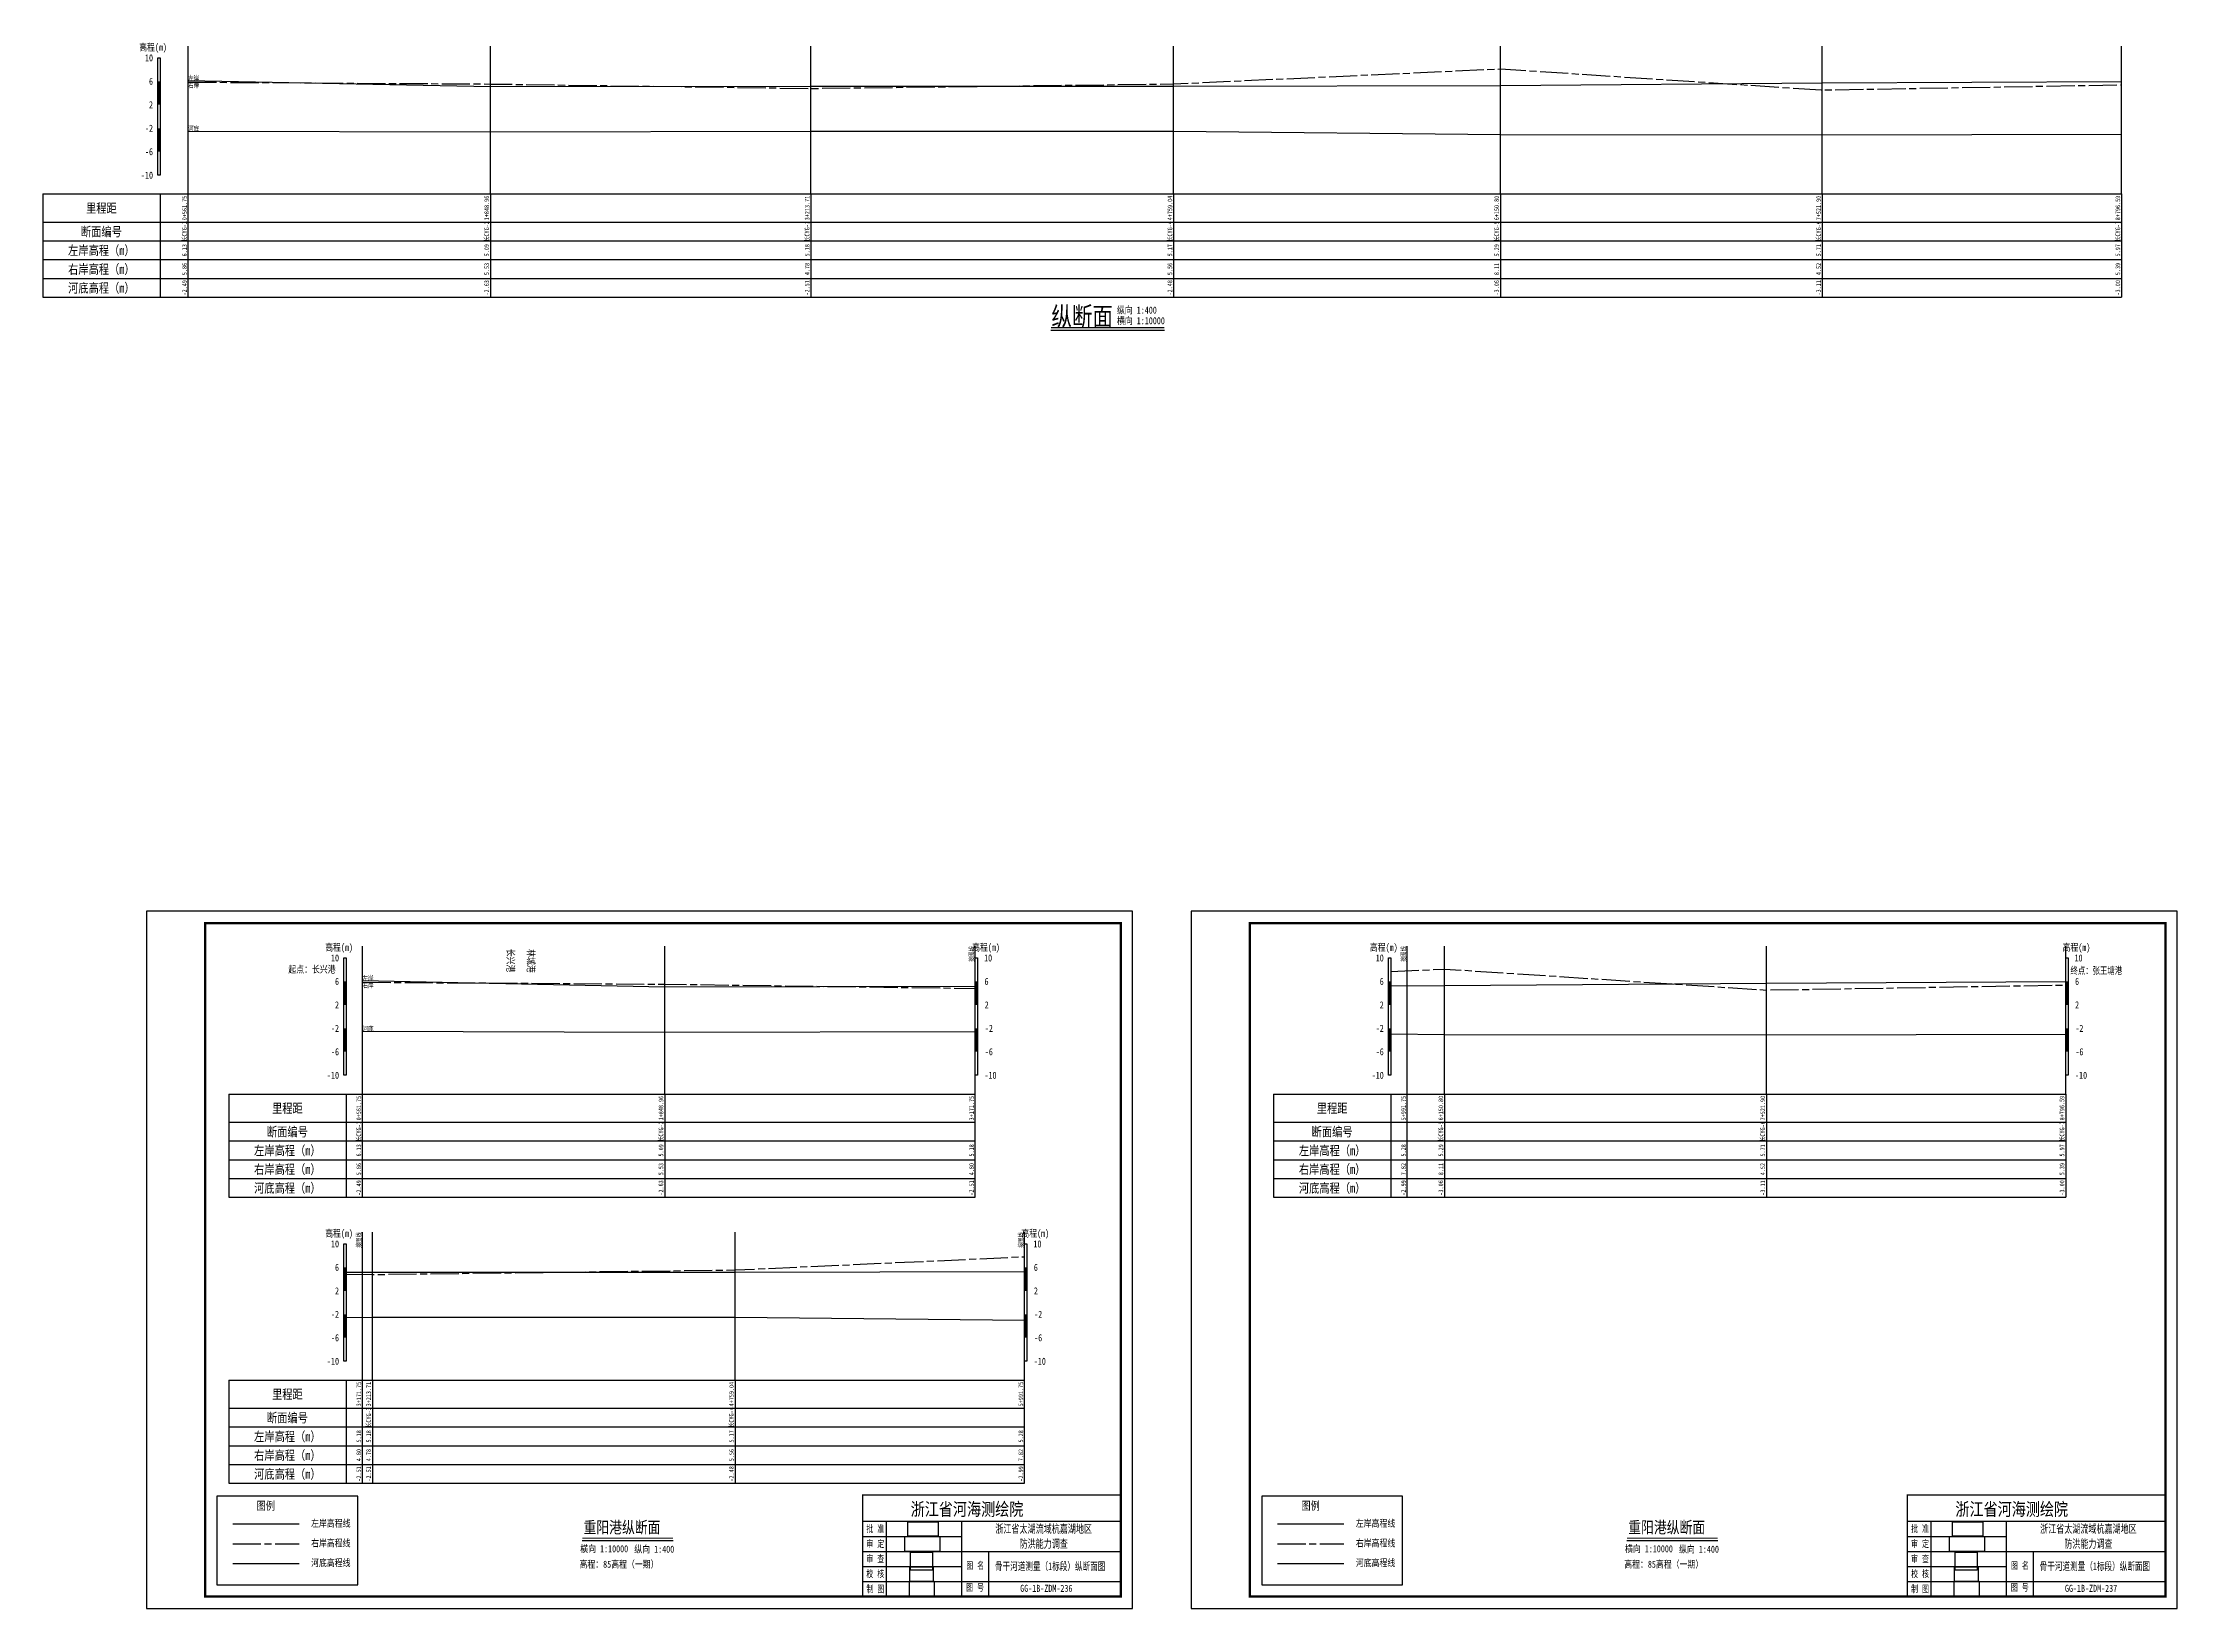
# Model space of a CAD drawing. Extents: x 529382 to 534252, y 3419618 to 3423811.
# Drawn here: x 533343 to 534252, y 3419618 to 3420285 of the extents above; entities that cross this region are included whole.
import ezdxf
from ezdxf.enums import TextEntityAlignment as Align

# ---------------------------------------------------------------- set-up
doc = ezdxf.new("R2010")
doc.units = 0
doc.header["$LTSCALE"] = 0.5
doc.linetypes.add('ACAD_ISO08W100', pattern=[36, 24, -3, 6, -3])
doc.layers.get('0').update_dxf_attribs({"linetype": 'CONTINUOUS'})
for name, color, linetype, lineweight in [('00右岸断面线', 5, 'ACAD_ISO08W100', 30), ('00左岸断面线', 6, 'CONTINUOUS', 30), ('00河底高程', 2, 'CONTINUOUS', 30), ('xxxx', 6, 'CONTINUOUS', 30)]:
    doc.layers.add(name, color=color, linetype=linetype, lineweight=lineweight)
for name, color, linetype in [('tab', 9, 'CONTINUOUS'), ('TEXT', 7, 'CONTINUOUS'), ('zdm1', 2, 'CONTINUOUS'), ('zh', 9, 'CONTINUOUS'), ('图框', 7, 'CONTINUOUS'), ('标注', 7, 'CONTINUOUS'), ('纵断面曲线名称', 7, 'CONTINUOUS'), ('高程标尺', 3, 'CONTINUOUS')]:
    doc.layers.add(name, color=color, linetype=linetype)
doc.styles.add('HZ', font='fangsong_GB2312.ttf', dxfattribs={"width": 0.8})
doc.styles.add('tk2', font='fangsong_GB2312.ttf', dxfattribs={"width": 0.8})
doc.styles.add('交叉标注', font='fangsong_GB2312.ttf', dxfattribs={"width": 0.8})
doc.styles.add('黑体2', font='simhei.ttf', dxfattribs={"width": 0.75, "height": 3})
picture_1 = doc.add_image_def('image1.tif', size_in_pixel=(413, 175))
picture_2 = doc.add_image_def('image2.tif', size_in_pixel=(364, 223))
picture_3 = doc.add_image_def('image3.tif', size_in_pixel=(379, 181))
picture_4 = doc.add_image_def('image4.tif', size_in_pixel=(244, 153))
picture_5 = doc.add_image_def('image5.tif', size_in_pixel=(332, 273))

# ---------------------------------------------------------------- blocks, each defined once
blk = doc.blocks.new('A$C0B9647FD')
at = {"lineweight": 100, "const_width": 0.5}
blk.add_lwpolyline([(0, 43.28), (-110, 43.28), (-110, 0), (0, 0), (0, 43.28)], dxfattribs=at)
at = {"layer": 'TEXT', "color": 0}
for p, q in [((-110, 32.08, 0), (0, 32.08, 0)), ((-99.92, 32.08, 0), (-99.92, 6.42, 0)), ((-67.83, 32.08, 0), (-67.83, 6.42, 0)), ((-110, 25.67, 0), (-67.83, 25.67, 0)), ((-110, 19.25, 0), (-67.83, 19.25, 0)), ((-67.83, 19.25, 0), (0, 19.25, 0)), ((-56.35, 19.25, 0), (-56.35, 0, 0)), ((-110, 12.83, 0), (-67.83, 12.83, 0)), ((-110, 6.42, 0), (0, 6.42, 0)), ((-99.92, 6.42, 0), (-99.92, 0, 0)), ((-67.83, 6.42, 0), (-67.83, 0, 0))]:
    blk.add_line(p, q, dxfattribs=at)
at = {"layer": 'TEXT', "color": 7, "ltscale": 8, "style": 'tk2'}
for tag, p, height, width in [('浙江省水利水电技术咨询中心', (-89.53, 34.51, 0), 5.5, 0.8), ('批准', (-108.38, 27.45, 0), 3, 0.7), ('审定', (-108.38, 21.04, 0), 3, 0.7), ('校 核', (-108.38, 8.2, 0), 3, 0.7), ('审 查', (-108.38, 14.62, 0), 3, 0.7), ('图名', (-65.84, 11.75, 0), 3, 0.7), ('制 图', (-108.38, 1.79, 0), 3, 0.7), ('图号', (-65.89, 2.42, 0), 3, 0.7)]:
    blk.add_attdef(tag, p, '', height=height, dxfattribs=dict(at, width=width))
at = {"layer": 'TEXT', "color": 0, "style": 'tk2', "width": 0.7}
for tag, height, p in [('浙江省太湖流域杭嘉湖地区', 3.5, (-32.86, 28.9, -206.67)), ('防洪能力调查', 3.5, (-32.86, 22.5, -206.67)), ('骨干河道测量（*标段）水系图', 3.3, (-30.1, 12.93, -206.67)), ('HJH-01', 3, (-31.74, 3.53, -206.67))]:
    blk.add_attdef(tag, text='', height=height, dxfattribs=at).set_placement(p, align=Align.MIDDLE_CENTER)
blk = doc.blocks.new('A$C72737839')
at = {"linetype": 'Continuous'}
blk.add_lwpolyline([(59.94, 0), (59.94, 37.85), (0, 37.85)], dxfattribs=at)
at = {"linetype": 'Continuous', "flags": 128}
for points in [[(0, 37.85), (0, 0)], [(0, 0), (59.94, 0)]]:
    blk.add_lwpolyline(points, dxfattribs=at)
at = {"layer": '00右岸断面线', "color": 5, "lineweight": 30}
blk.add_line((6.73, 17.55), (35.02, 17.55), dxfattribs=at)
at = {"layer": '00河底高程', "color": 2, "lineweight": 30}
blk.add_line((6.73, 9.13), (35.02, 9.13), dxfattribs=at)
at = {"layer": 'xxxx', "color": 6, "lineweight": 30}
blk.add_line((6.73, 25.97), (35.02, 25.97), dxfattribs=at)
at = {"layer": 'tab', "color": 0, "style": 'HZ', "width": 0.8}
blk.add_text('图例', height=3.5, dxfattribs=at).set_placement((20.83, 33.8), align=Align.MIDDLE)
at = {"layer": 'zdm1', "linetype": 'Continuous', "style": 'HZ', "width": 0.8}
for s, p in [('左岸高程线', (48.5, 26.33)), ('右岸高程线', (48.5, 17.91)), ('河底高程线', (48.5, 9.49))]:
    blk.add_text(s, height=3, dxfattribs=at).set_placement(p, align=Align.MIDDLE)

msp = doc.modelspace()

# ---------------------------------------------------------------- linework, layer by layer
at = {"layer": '00右岸断面线', "flags": 128}
for points in [[(533404.53, 3420268.41), (533533.25, 3420267.59), (533669.73, 3420265.71), (533824.26, 3420267.66), (533963.44, 3420274.04), (534100.55, 3420265.06), (534228.02, 3420267.24)], [(533916.76, 3419889.44), (533939.66, 3419890.49), (534076.77, 3419881.52), (534204.24, 3419883.69), (534204.24, 3419883.69)], [(533478.76, 3419884.87), (533607.48, 3419884.04), (533739.76, 3419882.22)], [(533471.76, 3419760.46), (533482.95, 3419760.31), (533637.49, 3419762.26), (533760.76, 3419767.9)]]:
    msp.add_lwpolyline(points, dxfattribs=at)
at = {"layer": '00左岸断面线', "flags": 128}
for points in [[(533404.53, 3420269.09), (533533.25, 3420266.49), (533669.73, 3420266.71), (533824.26, 3420266.69), (533963.44, 3420266.99), (534100.55, 3420268.04), (534228.02, 3420268.69)], [(533478.76, 3419885.54), (533607.48, 3419882.94), (533739.76, 3419883.16)], [(533916.76, 3419883.39), (533939.66, 3419883.44), (534076.77, 3419884.49), (534204.24, 3419885.14), (534204.24, 3419885.14)], [(533471.76, 3419761.29), (533482.95, 3419761.31), (533637.49, 3419761.28), (533760.76, 3419761.55)]]:
    msp.add_lwpolyline(points, dxfattribs=at)
at = {"layer": '00河底高程', "flags": 128}
for points in [[(533404.53, 3420247.54), (533533.25, 3420247.19), (533669.73, 3420247.49), (533824.26, 3420247.56), (533963.44, 3420246.11), (534100.55, 3420245.99), (534228.02, 3420246.26)], [(533478.76, 3419863.99), (533607.48, 3419863.64), (533739.76, 3419863.93)], [(533916.76, 3419862.8), (533939.66, 3419862.57), (534076.77, 3419862.44), (534204.24, 3419862.72), (534204.24, 3419862.72)], [(533471.76, 3419742.06), (533482.95, 3419742.08), (533637.49, 3419742.16), (533760.76, 3419740.87)]]:
    msp.add_lwpolyline(points, dxfattribs=at)
at = {"layer": 'tab'}
for p, q in [((533342.53, 3420220.76), (534228.02, 3420220.76)), ((533342.53, 3420220.76), (533342.53, 3420176.76)), ((533392.53, 3420220.76), (533392.53, 3420176.76)), ((533404.53, 3420176.76), (533404.53, 3420220.76)), ((533533.25, 3420220.76), (533533.25, 3420176.76)), ((533669.73, 3420220.76), (533669.73, 3420176.76)), ((533824.26, 3420220.76), (533824.26, 3420176.76)), ((533963.44, 3420220.76), (533963.44, 3420176.76)), ((534100.55, 3420220.76), (534100.55, 3420176.76)), ((534228.02, 3420220.76), (534228.02, 3420176.76)), ((533342.53, 3420208.76), (534228.02, 3420208.76)), ((533342.53, 3420200.76), (534228.02, 3420200.76)), ((533342.53, 3420192.76), (534228.02, 3420192.76)), ((533342.53, 3420184.76), (534228.02, 3420184.76)), ((533342.53, 3420176.76), (534228.02, 3420176.76)), ((533421.76, 3419837.22), (533739.76, 3419837.22)), ((533421.76, 3419837.22), (533421.76, 3419793.22)), ((533471.76, 3419837.22), (533471.76, 3419793.22)), ((533478.76, 3419793.22), (533478.76, 3419837.22)), ((533607.48, 3419837.22), (533607.48, 3419793.22)), ((533739.76, 3419793.22), (533739.76, 3419837.22)), ((533866.76, 3419837.22), (534204.24, 3419837.22)), ((533866.76, 3419837.22), (533866.76, 3419793.22)), ((533916.76, 3419837.22), (533916.76, 3419793.22)), ((533923.76, 3419793.22), (533923.76, 3419837.22)), ((533939.66, 3419837.22), (533939.66, 3419793.22)), ((534076.77, 3419837.22), (534076.77, 3419793.22)), ((534204.24, 3419837.22), (534204.24, 3419793.22)), ((533421.76, 3419825.22), (533739.76, 3419825.22)), ((533866.76, 3419825.22), (534204.24, 3419825.22)), ((533421.76, 3419817.22), (533739.76, 3419817.22)), ((533866.76, 3419817.22), (534204.24, 3419817.22)), ((533421.76, 3419809.22), (533739.76, 3419809.22)), ((533866.76, 3419809.22), (534204.24, 3419809.22)), ((533421.76, 3419801.22), (533739.76, 3419801.22)), ((533866.76, 3419801.22), (534204.24, 3419801.22)), ((533421.76, 3419793.22), (533739.76, 3419793.22)), ((533866.76, 3419793.22), (534204.24, 3419793.22)), ((533421.76, 3419715.36), (533760.76, 3419715.36)), ((533421.76, 3419715.36), (533421.76, 3419671.36)), ((533471.76, 3419715.36), (533471.76, 3419671.36)), ((533478.76, 3419671.36), (533478.76, 3419715.36)), ((533482.95, 3419715.36), (533482.95, 3419671.36)), ((533637.49, 3419715.36), (533637.49, 3419671.36)), ((533760.76, 3419671.36), (533760.76, 3419715.36)), ((533421.76, 3419703.36), (533760.76, 3419703.36)), ((533421.76, 3419695.36), (533760.76, 3419695.36)), ((533421.76, 3419687.36), (533760.76, 3419687.36)), ((533421.76, 3419679.36), (533760.76, 3419679.36)), ((533421.76, 3419671.36), (533760.76, 3419671.36))]:
    msp.add_line(p, q, dxfattribs=at)
at = {"layer": 'tab', "color": 9, "const_width": 0.5, "flags": 128}
msp.add_lwpolyline([(533771.99, 3420163.76), (533820.36, 3420163.76)], dxfattribs=at)
at = {"layer": 'tab', "color": 9, "flags": 128}
msp.add_lwpolyline([(533771.99, 3420162.76), (533820.36, 3420162.76)], dxfattribs=at)
at = {"layer": 'zh', "color": 6}
for p, q in [((533404.53, 3420220.76), (533404.53, 3420283.76)), ((533533.25, 3420220.76), (533533.25, 3420283.76)), ((533669.73, 3420220.76), (533669.73, 3420283.76)), ((533824.26, 3420220.76), (533824.26, 3420283.76)), ((533963.44, 3420220.76), (533963.44, 3420283.76)), ((534100.55, 3420220.76), (534100.55, 3420283.76)), ((534228.02, 3420220.76), (534228.02, 3420283.76)), ((533478.76, 3419837.22), (533478.76, 3419900.22)), ((533607.48, 3419837.22), (533607.48, 3419900.22)), ((533939.66, 3419837.22), (533939.66, 3419900.22)), ((534076.77, 3419837.22), (534076.77, 3419900.22)), ((534204.24, 3419837.22), (534204.24, 3419900.22)), ((533482.95, 3419715.36), (533482.95, 3419778.36)), ((533637.49, 3419715.36), (533637.49, 3419778.36))]:
    msp.add_line(p, q, dxfattribs=at)
at = {"layer": 'zh'}
for p, q in [((533739.76, 3419837.22), (533739.76, 3419900.22)), ((533923.76, 3419837.22), (533923.76, 3419900.22)), ((533478.76, 3419715.36), (533478.76, 3419778.36)), ((533760.76, 3419715.36), (533760.76, 3419778.36))]:
    msp.add_line(p, q, dxfattribs=at)
at = {"layer": '图框', "flags": 128}
for points in [[(533386.76, 3419618.07), (533806.76, 3419618.07), (533806.76, 3419915.07), (533386.76, 3419915.07)], [(533831.76, 3419618.07), (534251.76, 3419618.07), (534251.76, 3419915.07), (533831.76, 3419915.07)]]:
    msp.add_lwpolyline(points, close=True, dxfattribs=at)
at = {"layer": '图框', "const_width": 1, "flags": 128}
for points in [[(533411.76, 3419623.07), (533801.76, 3419623.07), (533801.76, 3419910.07), (533411.76, 3419910.07)], [(533856.76, 3419623.07), (534246.76, 3419623.07), (534246.76, 3419910.07), (533856.76, 3419910.07)]]:
    msp.add_lwpolyline(points, close=True, dxfattribs=at)
at = {"layer": '图框', "color": 0, "const_width": 0.5, "flags": 128}
for points in [[(533572.33, 3419647.98), (533611.01, 3419647.98)], [(534017.33, 3419647.98), (534056.01, 3419647.98)]]:
    msp.add_lwpolyline(points, dxfattribs=at)
at = {"layer": '图框', "color": 0, "flags": 128}
for points in [[(533572.33, 3419646.98), (533611.01, 3419646.98)], [(534017.33, 3419646.98), (534056.01, 3419646.98)]]:
    msp.add_lwpolyline(points, dxfattribs=at)
at = {"layer": '高程标尺', "flags": 128}
for points in [[(533391.53, 3420228.76), (533391.53, 3420278.76), (533392.53, 3420278.76), (533392.53, 3420228.76)], [(533470.76, 3419845.22), (533470.76, 3419895.22), (533471.76, 3419895.22), (533471.76, 3419845.22)], [(533739.76, 3419845.22), (533739.76, 3419895.22), (533740.76, 3419895.22), (533740.76, 3419845.22)], [(533915.76, 3419845.22), (533915.76, 3419895.22), (533916.76, 3419895.22), (533916.76, 3419845.22)], [(534204.24, 3419845.22), (534204.24, 3419895.22), (534205.24, 3419895.22), (534205.24, 3419845.22)], [(533470.76, 3419723.36), (533470.76, 3419773.36), (533471.76, 3419773.36), (533471.76, 3419723.36)], [(533760.76, 3419723.36), (533760.76, 3419773.36), (533761.76, 3419773.36), (533761.76, 3419723.36)]]:
    msp.add_lwpolyline(points, close=True, dxfattribs=at)
at = {"layer": '高程标尺'}
for points in [[(533391.53, 3420258.76), (533392.53, 3420258.76), (533391.53, 3420268.76), (533392.53, 3420268.76)], [(533391.53, 3420238.76), (533392.53, 3420238.76), (533391.53, 3420248.76), (533392.53, 3420248.76)], [(533470.76, 3419875.22), (533471.76, 3419875.22), (533470.76, 3419885.22), (533471.76, 3419885.22)], [(533739.76, 3419875.22), (533740.76, 3419875.22), (533739.76, 3419885.22), (533740.76, 3419885.22)], [(533915.76, 3419875.22), (533916.76, 3419875.22), (533915.76, 3419885.22), (533916.76, 3419885.22)], [(534204.24, 3419875.22), (534205.24, 3419875.22), (534204.24, 3419885.22), (534205.24, 3419885.22)], [(533470.76, 3419855.22), (533471.76, 3419855.22), (533470.76, 3419865.22), (533471.76, 3419865.22)], [(533739.76, 3419855.22), (533740.76, 3419855.22), (533739.76, 3419865.22), (533740.76, 3419865.22)], [(533915.76, 3419855.22), (533916.76, 3419855.22), (533915.76, 3419865.22), (533916.76, 3419865.22)], [(534204.24, 3419855.22), (534205.24, 3419855.22), (534204.24, 3419865.22), (534205.24, 3419865.22)], [(533470.76, 3419753.36), (533471.76, 3419753.36), (533470.76, 3419763.36), (533471.76, 3419763.36)], [(533760.76, 3419753.36), (533761.76, 3419753.36), (533760.76, 3419763.36), (533761.76, 3419763.36)], [(533470.76, 3419733.36), (533471.76, 3419733.36), (533470.76, 3419743.36), (533471.76, 3419743.36)], [(533760.76, 3419733.36), (533761.76, 3419733.36), (533760.76, 3419743.36), (533761.76, 3419743.36)]]:
    msp.add_solid(points, dxfattribs=at)

# ---------------------------------------------------------------- block references
at = {"layer": '图框', "linetype": 'Continuous'}
for p in [(533416.76, 3419628.07), (533861.76, 3419628.07)]:
    msp.add_blockref('A$C72737839', p, dxfattribs=at)
for p, values in [((533801.76, 3419623.07), {'图号': '图 号', '图名': '图 名', '批准': '批 准', '校 核': '校 核', '审 查': '审 查', '审定': '审 定', '制 图': '制 图', '浙江省水利水电技术咨询中心': '浙江省河海测绘院', 'HJH-01': 'GG-1B-ZDM-236', '骨干河道测量（*标段）水系图': '骨干河道测量（1标段）纵断面图', '浙江省太湖流域杭嘉湖地区': '浙江省太湖流域杭嘉湖地区', '防洪能力调查': '防洪能力调查'}), ((534246.76, 3419623.07), {'图号': '图 号', '图名': '图 名', '批准': '批 准', '校 核': '校 核', '审 查': '审 查', '审定': '审 定', '制 图': '制 图', '浙江省水利水电技术咨询中心': '浙江省河海测绘院', 'HJH-01': 'GG-1B-ZDM-237', '骨干河道测量（*标段）水系图': '骨干河道测量（1标段）纵断面图', '浙江省太湖流域杭嘉湖地区': '浙江省太湖流域杭嘉湖地区', '防洪能力调查': '防洪能力调查'})]:
    msp.add_blockref('A$C0B9647FD', p, dxfattribs=at).add_auto_attribs(values)

# ---------------------------------------------------------------- texts
at = {"layer": 'tab', "color": 3, "style": 'HZ', "width": 0.8}
for s, height, p in [('里程距', 3.999, (533367.53, 3420214.76)), ('断面编号', 3.999, (533367.53, 3420204.76)), ('左岸高程（m）', 3.999, (533367.53, 3420196.76)), ('右岸高程（m）', 3.999, (533367.53, 3420188.76)), ('河底高程（m）', 3.999, (533367.53, 3420180.76)), ('纵断面', 8, (533785.28, 3420168.76)), ('里程距', 3.999, (533446.76, 3419831.22)), ('里程距', 3.999, (533891.76, 3419831.22)), ('断面编号', 3.999, (533446.76, 3419821.22)), ('断面编号', 3.999, (533891.76, 3419821.22)), ('左岸高程（m）', 3.999, (533446.76, 3419813.22)), ('左岸高程（m）', 3.999, (533891.76, 3419813.22)), ('右岸高程（m）', 3.999, (533446.76, 3419805.22)), ('右岸高程（m）', 3.999, (533891.76, 3419805.22)), ('河底高程（m）', 3.999, (533446.76, 3419797.22)), ('河底高程（m）', 3.999, (533891.76, 3419797.22)), ('里程距', 3.999, (533446.76, 3419709.36)), ('断面编号', 3.999, (533446.76, 3419699.36)), ('左岸高程（m）', 3.999, (533446.76, 3419691.36)), ('右岸高程（m）', 3.999, (533446.76, 3419683.36)), ('河底高程（m）', 3.999, (533446.76, 3419675.36))]:
    msp.add_text(s, height=height, dxfattribs=at).set_placement(p, align=Align.MIDDLE)
for s, p in [('0+561.75', (533404.53, 3420214.76)), ('1+848.96', (533533.25, 3420214.76)), ('3+213.71', (533669.73, 3420214.76)), ('4+759.04', (533824.26, 3420214.76)), ('6+150.80', (533963.44, 3420214.76)), ('7+521.90', (534100.55, 3420214.76)), ('8+796.59', (534228.02, 3420214.76)), ('长CYG-1', (533404.53, 3420204.76)), ('长CYG-2', (533533.25, 3420204.76)), ('长CYG-3', (533669.73, 3420204.76)), ('长CYG-4', (533824.26, 3420204.76)), ('长CYG-5', (533963.44, 3420204.76)), ('长CYG-6', (534100.55, 3420204.76)), ('长CYG-7', (534228.02, 3420204.76)), ('6.13', (533404.53, 3420196.76)), ('5.09', (533533.25, 3420196.76)), ('5.18', (533669.73, 3420196.76)), ('5.17', (533824.26, 3420196.76)), ('5.29', (533963.44, 3420196.76)), ('5.71', (534100.55, 3420196.76)), ('5.97', (534228.02, 3420196.76)), ('5.86', (533404.53, 3420188.76)), ('5.53', (533533.25, 3420188.76)), ('4.78', (533669.73, 3420188.76)), ('5.56', (533824.26, 3420188.76)), ('8.11', (533963.44, 3420188.76)), ('4.52', (534100.55, 3420188.76)), ('5.39', (534228.02, 3420188.76)), ('-2.49', (533404.53, 3420180.76)), ('-2.63', (533533.25, 3420180.76)), ('-2.51', (533669.73, 3420180.76)), ('-2.48', (533824.26, 3420180.76)), ('-3.06', (533963.44, 3420180.76)), ('-3.11', (534100.55, 3420180.76)), ('-3.00', (534228.02, 3420180.76)), ('0+561.75', (533478.76, 3419831.22)), ('1+848.96', (533607.48, 3419831.22)), ('3+171.75', (533739.76, 3419831.22)), ('5+991.75', (533923.76, 3419831.22)), ('6+150.80', (533939.66, 3419831.22)), ('7+521.90', (534076.77, 3419831.22)), ('8+796.59', (534204.24, 3419831.22)), ('长CYG-1', (533478.76, 3419821.22)), ('长CYG-2', (533607.48, 3419821.22)), ('长CYG-5', (533939.66, 3419821.22)), ('长CYG-6', (534076.77, 3419821.22)), ('长CYG-7', (534204.24, 3419821.22)), ('6.13', (533478.76, 3419813.22)), ('5.09', (533607.48, 3419813.22)), ('5.18', (533739.76, 3419813.22)), ('5.28', (533923.76, 3419813.22)), ('5.29', (533939.66, 3419813.22)), ('5.71', (534076.77, 3419813.22)), ('5.97', (534204.24, 3419813.22)), ('5.86', (533478.76, 3419805.22)), ('5.53', (533607.48, 3419805.22)), ('4.80', (533739.76, 3419805.22)), ('7.82', (533923.76, 3419805.22)), ('8.11', (533939.66, 3419805.22)), ('4.52', (534076.77, 3419805.22)), ('5.39', (534204.24, 3419805.22)), ('-2.49', (533478.76, 3419797.22)), ('-2.63', (533607.48, 3419797.22)), ('-2.51', (533739.76, 3419797.22)), ('-2.99', (533923.76, 3419797.22)), ('-3.06', (533939.66, 3419797.22)), ('-3.11', (534076.77, 3419797.22)), ('-3.00', (534204.24, 3419797.22)), ('3+171.75', (533478.76, 3419709.36)), ('3+213.71', (533482.95, 3419709.36)), ('4+759.04', (533637.49, 3419709.36)), ('5+991.75', (533760.76, 3419709.36)), ('长CYG-3', (533482.95, 3419699.36)), ('长CYG-4', (533637.49, 3419699.36)), ('5.18', (533478.76, 3419691.36)), ('4.80', (533478.76, 3419683.36)), ('5.18', (533482.95, 3419691.36)), ('4.78', (533482.95, 3419683.36)), ('5.56', (533637.49, 3419683.36)), ('5.17', (533637.49, 3419691.36)), ('5.28', (533760.76, 3419691.36)), ('7.82', (533760.76, 3419683.36)), ('-2.51', (533478.76, 3419675.36)), ('-2.51', (533482.95, 3419675.36)), ('-2.48', (533637.49, 3419675.36)), ('-2.99', (533760.76, 3419675.36))]:
    msp.add_text(s, height=2, rotation=90, dxfattribs=at).set_placement(p, align=Align.BOTTOM_CENTER)
for s, p in [('横向 1:10000', (533800.09, 3420165.26)), ('纵向 1:400', (533800.09, 3420169.76))]:
    msp.add_text(s, height=3, dxfattribs=at).set_placement(p)
at = {"layer": 'zh', "color": 3, "style": 'HZ', "width": 0.8}
for p in [(533739.76, 3419900.22), (533923.76, 3419900.22), (533478.76, 3419778.36), (533760.76, 3419778.36)]:
    msp.add_text('接图线', height=2, rotation=90, dxfattribs=at).set_placement(p, align=Align.BOTTOM_RIGHT)
at = {"layer": '图框', "color": 0, "style": 'HZ', "width": 0.8}
for p in [(533589.28, 3419652.67), (534034.28, 3419652.67)]:
    msp.add_text('重阳港纵断面', height=5, dxfattribs=at).set_placement(p, align=Align.MIDDLE)
for s, p in [('横向 1:10000', (533571.48, 3419641.96)), ('纵向 1:400', (533594.53, 3419641.78)), ('横向 1:10000', (534016.48, 3419641.96)), ('纵向 1:400', (534039.53, 3419641.78)), ('高程：85高程（一期）', (533571.17, 3419635.37)), ('高程：85高程（一期）', (534016.17, 3419635.37))]:
    msp.add_text(s, height=3, dxfattribs=at).set_placement(p)
at = {"layer": '标注', "linetype": 'Continuous', "style": '交叉标注', "width": 0.8}
for s, p in [('长兴港 ', (533540.35, 3419899.12)), ('林城港 ', (533549.02, 3419898.97))]:
    msp.add_text(s, height=3, rotation=270, dxfattribs=at).set_placement(p)
at = {"layer": '标注', "linetype": 'Continuous'}
for s, style, width, p in [('起点：长兴港 ', 'HZ', 0.8, (533458.09, 3419890.45)), ('终点：张王塘港 ', '黑体2', 0.75, (534218.15, 3419889.94))]:
    msp.add_text(s, height=3, dxfattribs=dict(at, style=style, width=width)).set_placement(p, align=Align.MIDDLE)
at = {"layer": '纵断面曲线名称', "color": 2, "style": 'HZ', "width": 0.8}
for p in [(533404.53, 3420269.09), (533478.76, 3419885.54)]:
    msp.add_text('左岸', height=2.1, dxfattribs=at).set_placement(p)
at = {"layer": '纵断面曲线名称', "color": 3, "style": 'HZ', "width": 0.8}
for p in [(533404.53, 3420266.03), (533478.76, 3419882.48)]:
    msp.add_text('右岸', height=2.1, dxfattribs=at).set_placement(p)
at = {"layer": '纵断面曲线名称', "color": 4, "style": 'HZ', "width": 0.8}
for p in [(533404.53, 3420247.54), (533478.76, 3419863.99)]:
    msp.add_text('河底', height=2.1, dxfattribs=at).set_placement(p)
at = {"layer": '高程标尺', "style": 'HZ', "width": 0.8}
for p in [(533389.53, 3420281.76), (533468.76, 3419898.22), (533744.32, 3419898.22), (533913.76, 3419898.22), (534208.8, 3419898.22), (533468.76, 3419776.36), (533765.32, 3419776.36)]:
    msp.add_text('高程(m)', height=3, dxfattribs=at).set_placement(p, align=Align.CENTER)
for s, p in [('10', (533389.53, 3420278.76)), ('6', (533389.53, 3420268.76)), ('2', (533389.53, 3420258.76)), ('-2', (533389.53, 3420248.76)), ('-6', (533389.53, 3420238.76)), ('-10', (533389.53, 3420228.76)), ('10', (533468.76, 3419895.22)), ('10', (533746.94, 3419895.22)), ('10', (533913.76, 3419895.22)), ('10', (534211.42, 3419895.22)), ('6', (533468.76, 3419885.22)), ('6', (533745.43, 3419885.22)), ('6', (533913.76, 3419885.22)), ('6', (534209.92, 3419885.22)), ('2', (533468.76, 3419875.22)), ('2', (533745.46, 3419875.22)), ('2', (533913.76, 3419875.22)), ('2', (534209.94, 3419875.22)), ('-2', (533468.76, 3419865.22)), ('-2', (533747.27, 3419865.22)), ('-2', (533913.76, 3419865.22)), ('-2', (534211.76, 3419865.22)), ('-6', (533468.76, 3419855.22)), ('-6', (533747.27, 3419855.22)), ('-6', (533913.76, 3419855.22)), ('-6', (534211.76, 3419855.22)), ('-10', (533468.76, 3419845.22)), ('-10', (533748.83, 3419845.22)), ('-10', (533913.76, 3419845.22)), ('-10', (534213.32, 3419845.22)), ('10', (533468.76, 3419773.36)), ('10', (533767.94, 3419773.36)), ('6', (533468.76, 3419763.36)), ('6', (533766.43, 3419763.36)), ('2', (533468.76, 3419753.36)), ('2', (533766.46, 3419753.36)), ('-2', (533468.76, 3419743.36)), ('-2', (533768.27, 3419743.36)), ('-6', (533468.76, 3419733.36)), ('-6', (533768.27, 3419733.36)), ('-10', (533468.76, 3419723.36)), ('-10', (533769.83, 3419723.36))]:
    msp.add_text(s, height=3, dxfattribs=at).set_placement(p, align=Align.MIDDLE_RIGHT)

# ---------------------------------------------------------------- pictures from other files: only their frames are drawn
at = {"linetype": 'Continuous'}
image = msp.add_image(picture_3, insert=(533711.07, 3419648.87), size_in_units=(12.82, 6.12), dxfattribs=at)
image.dxf.flags = 15
image = msp.add_image(picture_3, insert=(534156.07, 3419648.87), size_in_units=(12.82, 6.12), dxfattribs=at)
image.dxf.flags = 15
image = msp.add_image(picture_1, insert=(533709.77, 3419642.32, 0), size_in_units=(14.89, 6.31), dxfattribs=at)
image.dxf.flags = 15
image = msp.add_image(picture_5, insert=(533712.17, 3419634.39), size_in_units=(9.33, 7.67), dxfattribs=at)
image.dxf.flags = 15
image = msp.add_image(picture_1, insert=(534154.77, 3419642.32, 0), size_in_units=(14.89, 6.31), dxfattribs=at)
image.dxf.flags = 15
image = msp.add_image(picture_5, insert=(534157.17, 3419634.39), size_in_units=(9.33, 7.67), dxfattribs=at)
image.dxf.flags = 15
image = msp.add_image(picture_4, insert=(533711.88, 3419629.52), size_in_units=(10.01, 6.28), dxfattribs=at)
image.dxf.flags = 15
image = msp.add_image(picture_4, insert=(534156.88, 3419629.52), size_in_units=(10.01, 6.28), dxfattribs=at)
image.dxf.flags = 15
image = msp.add_image(picture_2, insert=(533711.69, 3419623.09), size_in_units=(10.62, 6.51), dxfattribs=at)
image.dxf.flags = 15
image = msp.add_image(picture_2, insert=(534156.69, 3419623.09), size_in_units=(10.62, 6.51), dxfattribs=at)
image.dxf.flags = 15

doc.saveas('drawing.dxf')
